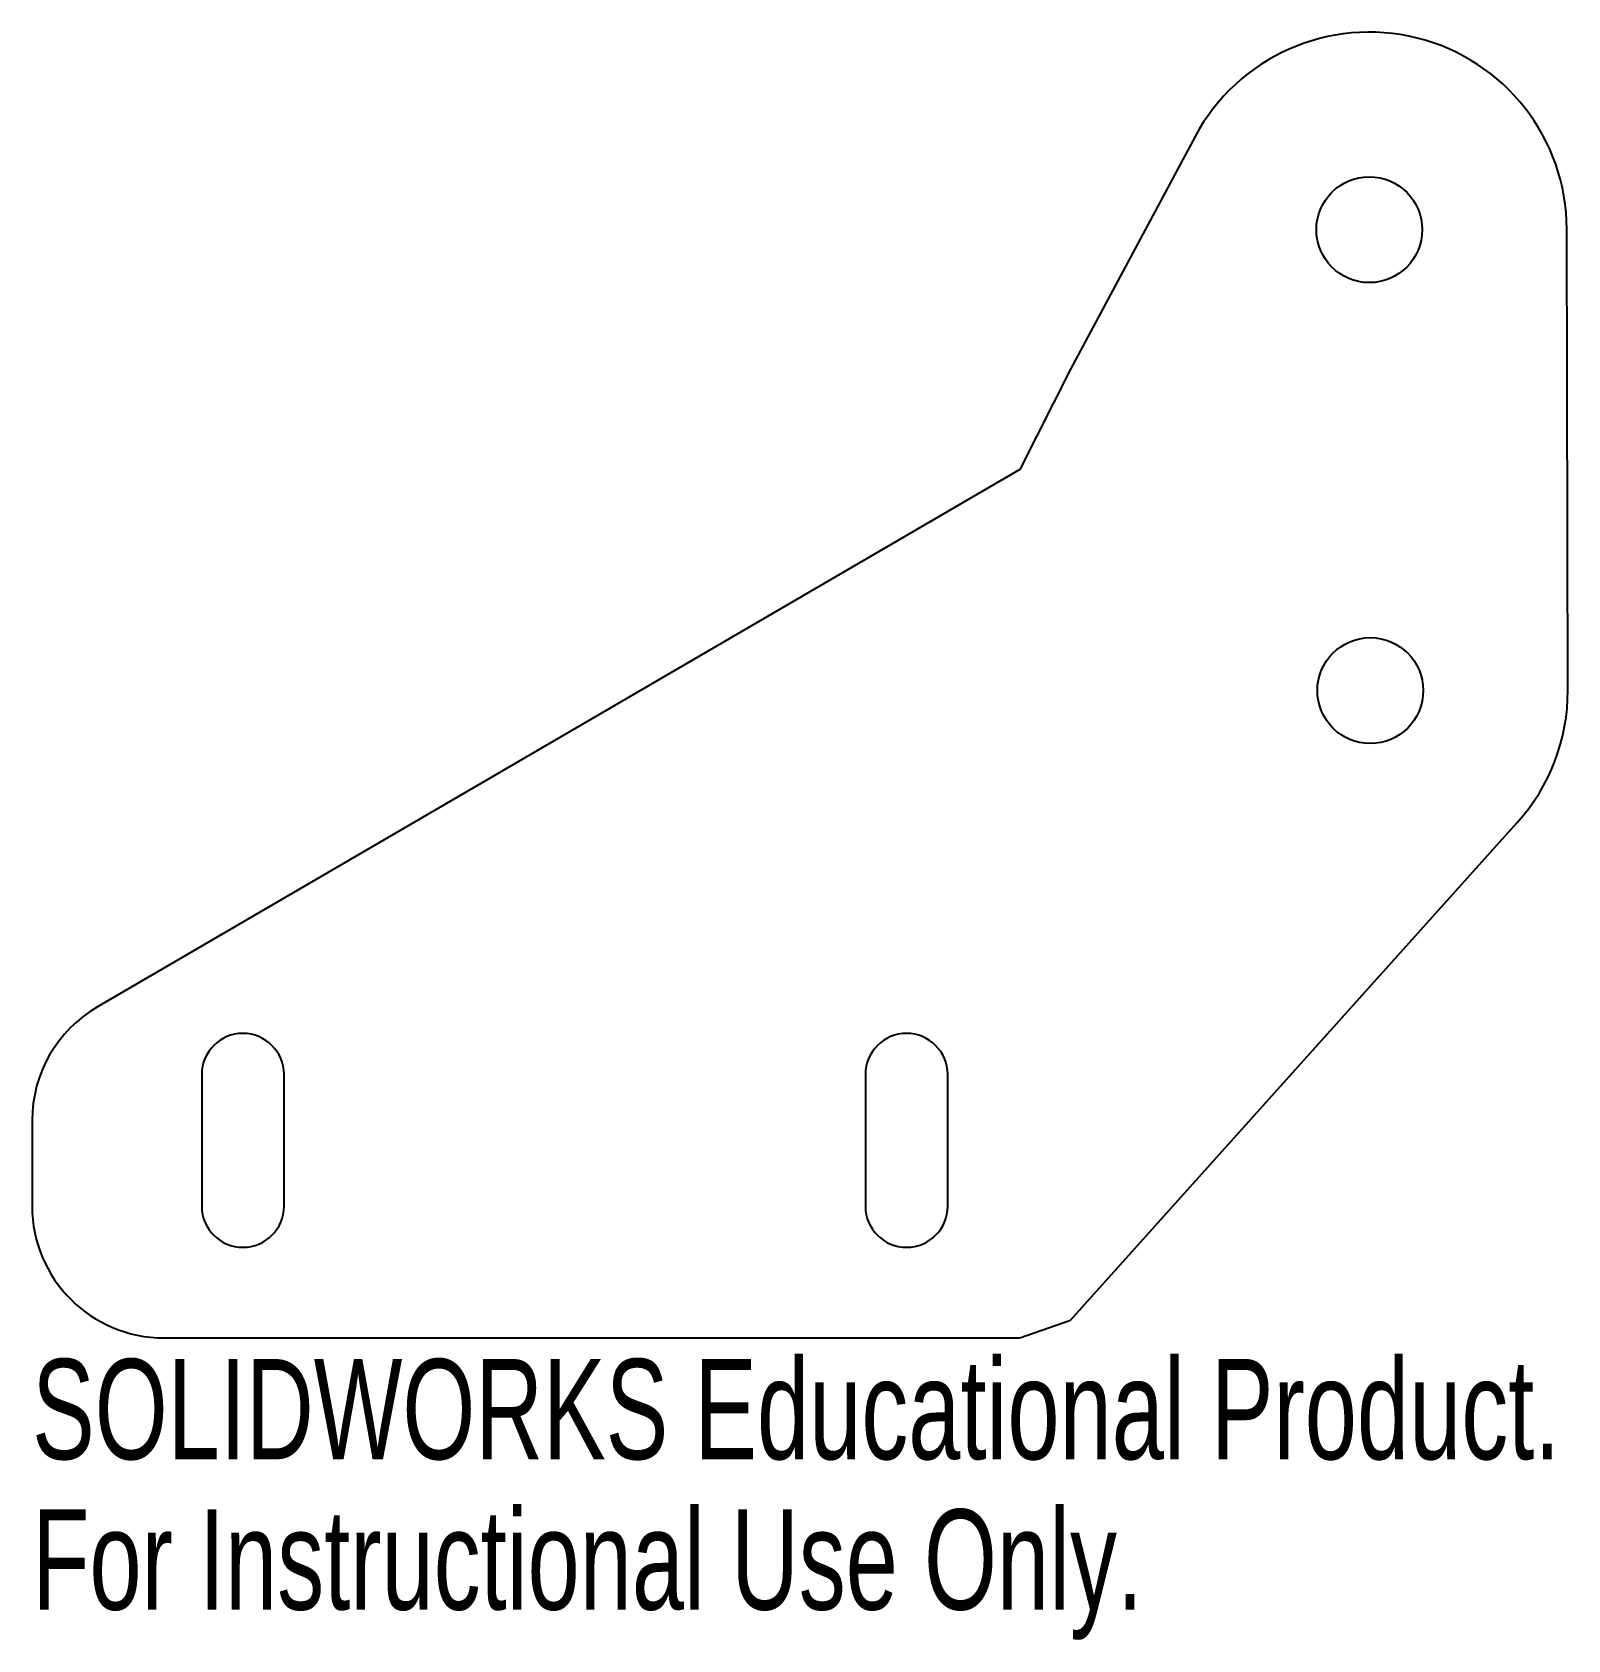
# Model space of a CAD drawing. Header units: inches. Extents: x -1.03 to 1.89, y -1.07 to 1.98.
import ezdxf

# ---------------------------------------------------------------- set-up
doc = ezdxf.new("R2010")
doc.units = ezdxf.units.IN
doc.header["$MEASUREMENT"] = 0
doc.styles.add('SLDTEXTSTYLE0', font='TXT', dxfattribs={"width": 0.7})

msp = doc.modelspace()

# ---------------------------------------------------------------- linework, layer by layer
at = {"color": 7, "linetype": 'Continuous', "lineweight": 25}
for p, q in [((1.1775, 1.7809), (0.9412, 1.3393)), ((1.8851, 0.7297), (1.8832, 1.6047)), ((0.9412, 1.3393), (0.845, 1.1489)), ((0.845, 1.1489), (-0.9057, 0.1286)), ((0.9412, -0.4666), (1.7892, 0.4785)), ((-0.708, 0), (-0.708, -0.25)), ((-0.5518, -0.25), (-0.5518, 0)), ((0.5518, 0), (0.5518, -0.25)), ((0.708, -0.25), (0.708, 0)), ((-1.0299, -0.0874), (-1.0299, -0.25)), ((0.845, -0.5), (0.9412, -0.4666)), ((-0.7799, -0.5), (0.845, -0.5))]:
    msp.add_line(p, q, dxfattribs=at)
for centre in [(1.5082, 1.6039), (1.5101, 0.7289)]:
    msp.add_circle(centre, 0.1005, dxfattribs=at)
for centre, radius, start, end in [((1.5082, 1.6039), 0.375, 0.1263, 151.8466), ((1.5101, 0.7289), 0.375, 318.0981, 0.1263), ((-0.7799, -0.0874), 0.25, 120.2333, 180), ((-0.6299, 0), 0.0781, 0, 180), ((0.6299, 0), 0.0781, 0, 180), ((-0.7799, -0.25), 0.25, 180, 270), ((-0.6299, -0.25), 0.0781, 180, 0), ((0.6299, -0.25), 0.0781, 180, 0)]:
    msp.add_arc(centre, radius, start, end, dxfattribs=at)

# ---------------------------------------------------------------- texts
at = {"color": 7, "linetype": 'Continuous', "char_height": 0.1903, "attachment_point": 1, "style": 'SLDTEXTSTYLE0'}
for s, insert in [('SOLIDWORKS Educational Product.', (-1.0299, -0.5401)), ('For Instructional Use Only.', (-1.0299, -0.8256))]:
    msp.add_mtext(s, dxfattribs=dict(at, insert=insert))

doc.saveas('drawing.dxf')
